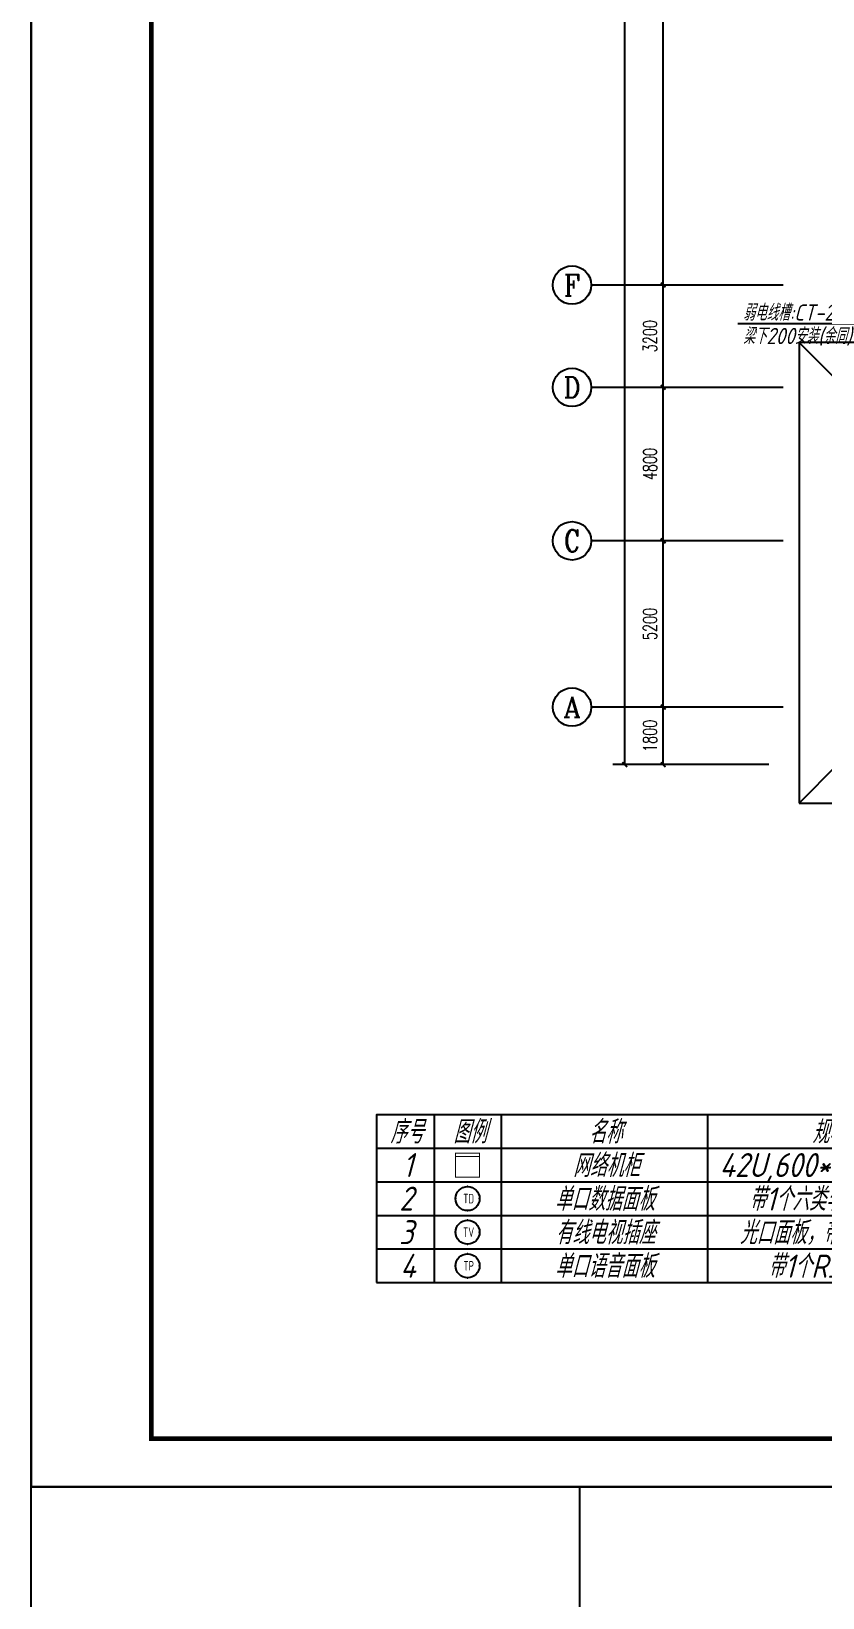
# Model space of a CAD drawing. Extents: x 0 to 2972856, y -1269770 to 0.
# Drawn here: x 2649646 to 2674394, y -977619 to -928630 of the extents above; entities that cross this region are included whole.
import ezdxf
from ezdxf.enums import TextEntityAlignment as Align

# ---------------------------------------------------------------- set-up
doc = ezdxf.new("R2010")
doc.units = 0
doc.header["$LTSCALE"] = 1000
doc.header["$PDSIZE"] = 50
doc.linetypes.add('接地线', pattern=[1.35002, 0.5, -1e-05, 1e-05, 0.5, -0.125, 0.1, -0.125])
for name, color, linetype in [('1-建筑底图', 8, 'Continuous'), ('AXIS_TEXT', 7, 'Continuous'), ('BTTK', 7, 'Continuous'), ('CABLETRAY_DIM', 3, 'Continuous'), ('PUB_TITLE', 7, 'Continuous'), ('TEL_TAB', 7, 'Continuous'), ('电-线路-接地网', 6, '接地线')]:
    doc.layers.add(name, color=color, linetype=linetype)
doc.layers.add('yichutu', color=7, linetype='Continuous', true_color=0xffffff, plot=False)
doc.styles.add('_TCH_AXIS', font='COMPLEX', dxfattribs={"bigfont": 'GBCBIG'})
doc.styles.add('_TEL_ATTDEF', font='GBENOR', dxfattribs={"width": 0.8, "height": 3, "bigfont": 'GBCBIG'})
doc.styles.add('_TEL_DIM', font='SIMPLEX', dxfattribs={"width": 0.8, "height": 3.5, "bigfont": 'HZTXT'})
doc.styles.add('A_DIM_T3', font='SIMPLEX', dxfattribs={"width": 0.7, "bigfont": 'HZ'})
doc.styles.add('COMPLEX', font='COMPLEX')
doc.styles.add('HZ(TK)', font='geniso.shx', dxfattribs={"width": 0.9, "bigfont": 'hztxt.shx'})
doc.styles.get("Standard").update_dxf_attribs({"font": 'gbeitc.shx', "bigfont": 'gbcbig.shx'})
doc.dimstyles.new('_TCH_ARCH&&150', dxfattribs={"dimtxt": 420, "dimasz": 150, "dimexe": 375, "dimexo": 450, "dimgap": 202.5, "dimtad": 1, "dimdec": 0, "dimzin": 0, "dimdsep": 46, "dimtxsty": 'A_DIM_T3', "dimblk": 'ARCHTICK', "dimcen": 0.09, "dimclrt": 7, "dimazin": 2, "dimtfac": 1, "dimtdec": 0, "dimtix": 1, "dimtmove": 2, "dimatfit": 3, "dimfxl": 150, "dimtolj": 1, "dimtzin": 0, "dimarcsym": 0})

# ---------------------------------------------------------------- blocks, each defined once
blk = doc.blocks.new('vhtemplate_2020年新竖式图框_A0')
at = {"layer": 'PUB_TITLE', "color": 7}
blk.add_lwpolyline([(0, 0), (1189, 0), (1189, 841), (0, 841)], close=True, dxfattribs=at)
at = {"layer": 'PUB_TITLE', "const_width": 1}
blk.add_lwpolyline([(25, 10), (1179, 10), (1179, 831), (25, 831)], close=True, dxfattribs=at)
at = {"layer": 'BTTK', "color": 4, "style": 'HZ(TK)', "width": 0.9}
for tag, p in [('合作单位', (1144, 743.5)), ('建设单位', (1144, 209.5)), ('工程名称', (1144, 176.5)), ('子项名称', (1154, 160)), ('图纸名称', (1144, 141))]:
    blk.add_attdef(tag, text='', height=3.5, dxfattribs=at).set_placement(p, align=Align.MIDDLE_CENTER)
for tag, p in [('注册证书号', (1156.5, 309.01)), ('注册印章号', (1156.5, 301.01)), ('设计号', (1154, 193)), ('图别', (1137.75, 34)), ('图号', (1170.25, 34)), ('版本号', (1137.75, 26)), ('日期', (1170.25, 26))]:
    blk.add_attdef(tag, text='', height=3.5, dxfattribs=at).set_placement(p, align=Align.MIDDLE)
blk = doc.blocks.new('yct-1189-841-178350-126150-150-0.0')
at = {"layer": 'yichutu', "color": 7, "linetype": 'ByBlock', "true_color": 0xffffff}
blk.add_lwpolyline([(0, 0), (0, 126150), (178350, 126150), (178350, 0)], close=True, dxfattribs=at)
blk = doc.blocks.new('_ArchTick')
at = {"color": 0, "linetype": 'ByBlock', "const_width": 0.4}
blk.add_lwpolyline([(-0.5, -0.5), (0.5, 0.5)], dxfattribs=at)
blk = doc.blocks.new('*D65')
at = {"layer": '1-建筑底图', "color": 0, "lineweight": -2, "transparency": 16777216}
for p, q in [((2057927, -728326), (2053052, -728326)), ((2053427, -807926), (2053427, -728326)), ((2057927, -807926), (2053052, -807926))]:
    blk.add_line(p, q, dxfattribs=at)
at = {"layer": 'Defpoints', "color": 0, "transparency": 16777216}
for p in [(2053427, -728326), (2058377, -728326), (2058377, -807926)]:
    blk.add_point(p, dxfattribs=at)
at = {"layer": '1-建筑底图', "color": 0, "lineweight": -2, "transparency": 16777216, "xscale": 150, "yscale": 150, "zscale": 150}
for p, rotation in [((2053427, -728326), 90), ((2053427, -807926), 270)]:
    blk.add_blockref('_ArchTick', p, dxfattribs=dict(at, rotation=rotation))
at = {"layer": '1-建筑底图', "color": 7, "transparency": 16777216, "insert": (2053014, -768126), "char_height": 420, "attachment_point": 5, "rotation": 90, "style": 'A_DIM_T3'}
blk.add_mtext('\\A1;79600', dxfattribs=at)
blk = doc.blocks.new('*D66')
at = {"layer": '1-建筑底图', "color": 0, "lineweight": -2, "transparency": 16777216}
for p, q in [((2057927, -806126), (2054252, -806126)), ((2054627, -807926), (2054627, -806126)), ((2057927, -807926), (2054252, -807926))]:
    blk.add_line(p, q, dxfattribs=at)
at = {"layer": 'Defpoints', "color": 0, "transparency": 16777216}
for p in [(2054627, -806126), (2058377, -806126), (2058377, -807926)]:
    blk.add_point(p, dxfattribs=at)
at = {"layer": '1-建筑底图', "color": 0, "lineweight": -2, "transparency": 16777216, "xscale": 150, "yscale": 150, "zscale": 150}
for p, rotation in [((2054627, -806126), 90), ((2054627, -807926), 270)]:
    blk.add_blockref('_ArchTick', p, dxfattribs=dict(at, rotation=rotation))
at = {"layer": '1-建筑底图', "color": 7, "transparency": 16777216, "insert": (2054214, -807026), "char_height": 420, "attachment_point": 5, "rotation": 90, "style": 'A_DIM_T3'}
blk.add_mtext('\\A1;1800', dxfattribs=at)
blk = doc.blocks.new('*D67')
at = {"layer": '1-建筑底图', "color": 0, "lineweight": -2, "transparency": 16777216}
for p, q in [((2057927, -800926), (2054252, -800926)), ((2054627, -806126), (2054627, -800926)), ((2057927, -806126), (2054252, -806126))]:
    blk.add_line(p, q, dxfattribs=at)
at = {"layer": 'Defpoints', "color": 0, "transparency": 16777216}
for p in [(2054627, -800926), (2058377, -800926), (2058377, -806126)]:
    blk.add_point(p, dxfattribs=at)
at = {"layer": '1-建筑底图', "color": 0, "lineweight": -2, "transparency": 16777216, "xscale": 150, "yscale": 150, "zscale": 150}
for p, rotation in [((2054627, -800926), 90), ((2054627, -806126), 270)]:
    blk.add_blockref('_ArchTick', p, dxfattribs=dict(at, rotation=rotation))
at = {"layer": '1-建筑底图', "color": 7, "transparency": 16777216, "insert": (2054214, -803526), "char_height": 420, "attachment_point": 5, "rotation": 90, "style": 'A_DIM_T3'}
blk.add_mtext('\\A1;5200', dxfattribs=at)
blk = doc.blocks.new('*D68')
at = {"layer": '1-建筑底图', "color": 0, "lineweight": -2, "transparency": 16777216}
for p, q in [((2057927, -796126), (2054252, -796126)), ((2054627, -800926), (2054627, -796126)), ((2057927, -800926), (2054252, -800926))]:
    blk.add_line(p, q, dxfattribs=at)
at = {"layer": 'Defpoints', "color": 0, "transparency": 16777216}
for p in [(2054627, -796126), (2058377, -796126), (2058377, -800926)]:
    blk.add_point(p, dxfattribs=at)
at = {"layer": '1-建筑底图', "color": 0, "lineweight": -2, "transparency": 16777216, "xscale": 150, "yscale": 150, "zscale": 150}
for p, rotation in [((2054627, -796126), 90), ((2054627, -800926), 270)]:
    blk.add_blockref('_ArchTick', p, dxfattribs=dict(at, rotation=rotation))
at = {"layer": '1-建筑底图', "color": 7, "transparency": 16777216, "insert": (2054214, -798526), "char_height": 420, "attachment_point": 5, "rotation": 90, "style": 'A_DIM_T3'}
blk.add_mtext('\\A1;4800', dxfattribs=at)
blk = doc.blocks.new('*D69')
at = {"layer": '1-建筑底图', "color": 0, "lineweight": -2, "transparency": 16777216}
for p, q in [((2057927, -792926), (2054252, -792926)), ((2054627, -796126), (2054627, -792926)), ((2057927, -796126), (2054252, -796126))]:
    blk.add_line(p, q, dxfattribs=at)
at = {"layer": 'Defpoints', "color": 0, "transparency": 16777216}
for p in [(2054627, -792926), (2058377, -792926), (2058377, -796126)]:
    blk.add_point(p, dxfattribs=at)
at = {"layer": '1-建筑底图', "color": 0, "lineweight": -2, "transparency": 16777216, "xscale": 150, "yscale": 150, "zscale": 150}
for p, rotation in [((2054627, -792926), 90), ((2054627, -796126), 270)]:
    blk.add_blockref('_ArchTick', p, dxfattribs=dict(at, rotation=rotation))
at = {"layer": '1-建筑底图', "color": 7, "transparency": 16777216, "insert": (2054214, -794526), "char_height": 420, "attachment_point": 5, "rotation": 90, "style": 'A_DIM_T3'}
blk.add_mtext('\\A1;3200', dxfattribs=at)
blk = doc.blocks.new('*D70')
at = {"layer": '1-建筑底图', "color": 0, "lineweight": -2, "transparency": 16777216}
for p, q in [((2057927, -743326), (2054252, -743326)), ((2054627, -792926), (2054627, -743326)), ((2057927, -792926), (2054252, -792926))]:
    blk.add_line(p, q, dxfattribs=at)
at = {"layer": 'Defpoints', "color": 0, "transparency": 16777216}
for p in [(2054627, -743326), (2058377, -743326), (2058377, -792926)]:
    blk.add_point(p, dxfattribs=at)
at = {"layer": '1-建筑底图', "color": 0, "lineweight": -2, "transparency": 16777216, "xscale": 150, "yscale": 150, "zscale": 150}
for p, rotation in [((2054627, -743326), 90), ((2054627, -792926), 270)]:
    blk.add_blockref('_ArchTick', p, dxfattribs=dict(at, rotation=rotation))
at = {"layer": '1-建筑底图', "color": 7, "transparency": 16777216, "insert": (2054214, -768126), "char_height": 420, "attachment_point": 5, "rotation": 90, "style": 'A_DIM_T3'}
blk.add_mtext('\\A1;49600', dxfattribs=at)
blk = doc.blocks.new('_AXISO')
blk.add_circle((0, 0), 0.5)
at = {"layer": 'AXIS_TEXT', "style": 'COMPLEX', "width": 1.041667}
blk.add_attdef('A', text='', height=0.56, dxfattribs=at).set_placement((-0.25, -0.28), (0.25, -0.28), align=Align.FIT)
blk = doc.blocks.new('$equip_U$00000092(win7-PC-hzk)')
at = {"const_width": 0.05}
blk.add_lwpolyline([(-0.6, 1.2), (0.6, 1.2), (0.6, 0), (-0.6, 0)], close=True, dxfattribs=at)
blk.add_lwpolyline([(-0.6, 1.028), (0.6, 1.028)], dxfattribs=at)
at = {"color": 7, "style": '_TEL_DIM', "flags": 1}
for tag in ['A', 'REMARK']:
    blk.add_attdef(tag, text='', height=0.00002, dxfattribs=at).set_placement((0, 0), align=Align.MIDDLE_CENTER)
at = {"color": 7, "style": '_TEL_DIM'}
blk.add_attdef('$TEXT$', text='', height=0.00002, dxfattribs=at).set_placement((0, 0), align=Align.MIDDLE_CENTER)
blk = doc.blocks.new('$equip$00003209')
at = {"const_width": 0.05}
blk.add_lwpolyline([(0, 0.5, -1), (0, -0.5, -1), (0, 0.5, 0.021884)], format="xyb", dxfattribs=at)
blk.add_circle((0, 0), 0.5)
for p in [(-0.5, 0), (0, 0.5), (0.5, 0), (0, -0.5)]:
    blk.add_point(p)
at = {"color": 7, "style": '_TEL_ATTDEF'}
blk.add_attdef('$TEXT$', text='', height=0.4, dxfattribs=at).set_placement((0, 0), align=Align.MIDDLE_CENTER)
at = {"color": 7, "style": '_TEL_DIM', "flags": 1}
for tag in ['A', 'REMARK']:
    blk.add_attdef(tag, text='', height=0.00002, dxfattribs=at).set_placement((0, 0), align=Align.MIDDLE_CENTER)
blk = doc.blocks.new('$equip$00003204')
at = {"const_width": 0.05}
blk.add_lwpolyline([(0, 0.5, -1), (0, -0.5, -1), (0, 0.5, 0.021884)], format="xyb", dxfattribs=at)
blk.add_circle((0, 0), 0.5)
for p in [(-0.5, 0), (0, 0.5), (0.5, 0), (0, -0.5)]:
    blk.add_point(p)
at = {"color": 7, "style": '_TEL_ATTDEF'}
blk.add_attdef('$TEXT$', text='', height=0.4, dxfattribs=at).set_placement((0, 0), align=Align.MIDDLE_CENTER)
at = {"color": 7, "style": '_TEL_DIM', "flags": 1}
for tag in ['A', 'REMARK']:
    blk.add_attdef(tag, text='', height=0.00002, dxfattribs=at).set_placement((0, 0), align=Align.MIDDLE_CENTER)
blk = doc.blocks.new('$equip$00003208')
at = {"const_width": 0.05}
blk.add_lwpolyline([(0, 0.5, -1), (0, -0.5, -1), (0, 0.5, 0.021884)], format="xyb", dxfattribs=at)
blk.add_circle((0, 0), 0.5)
for p in [(-0.5, 0), (0, 0.5), (0.5, 0), (0, -0.5)]:
    blk.add_point(p)
at = {"color": 7, "style": '_TEL_ATTDEF'}
blk.add_attdef('$TEXT$', text='', height=0.4, dxfattribs=at).set_placement((0, 0), align=Align.MIDDLE_CENTER)
at = {"color": 7, "style": '_TEL_DIM', "flags": 1}
for tag in ['A', 'REMARK']:
    blk.add_attdef(tag, text='', height=0.00002, dxfattribs=at).set_placement((0, 0), align=Align.MIDDLE_CENTER)
blk = doc.blocks.new('1-1层建筑底图')
at = {"layer": '1-建筑底图'}
for p, q in [((2058376.6, -792926.3), (2052376.6, -792926.3)), ((2060076.6, -795926.3), (2058876.6, -794726.3)), ((2058876.6, -794726.3), (2058876.6, -809126.3)), ((2068176.6, -794726.3), (2058876.6, -794726.3)), ((2058376.6, -796126.3), (2052376.6, -796126.3)), ((2058376.6, -800926.3), (2052376.6, -800926.3)), ((2058376.6, -806126.3), (2052376.6, -806126.3)), ((2060076.6, -807926.3), (2058876.6, -809126.3)), ((2058876.6, -809126.3), (2103476.6, -809126.3))]:
    blk.add_line(p, q, dxfattribs=at)
ref = blk.add_blockref('_AXISO', (2051776.6, -792926.3), dxfattribs=dict(at, xscale=1200, yscale=1200, zscale=1200))
ref.add_attrib('A', 'F', dxfattribs={"layer": 'AXIS_TEXT', "height": 668.2, "style": '_TCH_AXIS'}).set_placement((2051522.1, -793260.4), (2052031.2, -793260.4), align=Align.FIT)
ref = blk.add_blockref('_AXISO', (2051776.6, -796126.3), dxfattribs=dict(at, xscale=1200, yscale=1200, zscale=1200))
ref.add_attrib('A', 'D', dxfattribs={"layer": 'AXIS_TEXT', "height": 652.9, "style": '_TCH_AXIS'}).set_placement((2051512.3, -796452.7), (2052040.9, -796452.7), align=Align.FIT)
ref = blk.add_blockref('_AXISO', (2051776.6, -800926.3), dxfattribs=dict(at, xscale=1200, yscale=1200, zscale=1200))
ref.add_attrib('A', 'C', dxfattribs={"layer": 'AXIS_TEXT', "height": 683.5, "style": '_TCH_AXIS'}).set_placement((2051532.5, -801268.1), (2052020.7, -801268.1), align=Align.FIT)
ref = blk.add_blockref('_AXISO', (2051776.6, -806126.3), dxfattribs=dict(at, xscale=1200, yscale=1200, zscale=1200))
ref.add_attrib('A', 'A', dxfattribs={"layer": 'AXIS_TEXT', "height": 637.8, "style": '_TCH_AXIS'}).set_placement((2051503.3, -806445.2), (2052049.9, -806445.2), align=Align.FIT)
for p1, p2, distance, picture, middle in [((2058376.6, -807926.3), (2058376.6, -728326.3), 4950, '*D65', (2053014.1, -768126.3)), ((2058376.6, -792926.3), (2058376.6, -743326.3), 3750, '*D70', (2054214.1, -768126.3)), ((2058376.6, -796126.3), (2058376.6, -792926.3), 3750, '*D69', (2054214.1, -794526.3)), ((2058376.6, -800926.3), (2058376.6, -796126.3), 3750, '*D68', (2054214.1, -798526.3)), ((2058376.6, -806126.3), (2058376.6, -800926.3), 3750, '*D67', (2054214.1, -803526.3)), ((2058376.6, -807926.3), (2058376.6, -806126.3), 3750, '*D66', (2054214.1, -807026.3))]:
    dim = blk.add_aligned_dim(p1=p1, p2=p2, distance=distance, dimstyle='_TCH_ARCH&&150', dxfattribs=at)
    dim.commit()
    dim.dimension.update_dxf_attribs({"geometry": picture, "text_midpoint": middle})

msp = doc.modelspace()

# ---------------------------------------------------------------- linework, layer by layer
at = {"layer": 'CABLETRAY_DIM', "linetype": 'ByBlock'}
msp.add_line((2677715, -937783), (2671745, -937783), dxfattribs=at)
at = {"layer": 'TEL_TAB'}
msp.add_lwpolyline([(2660440, -967764), (2714406, -967764), (2714406, -962514), (2660440, -962514)], close=True, dxfattribs=at)
for points in [[(2662240, -962514), (2662240, -967764)], [(2664340, -962514), (2664340, -967764)], [(2670790, -962514), (2670790, -967764)], [(2660440, -963564), (2714406, -963564)], [(2660440, -964614), (2714406, -964614)], [(2660440, -965664), (2714406, -965664)], [(2660440, -966714), (2714406, -966714)]]:
    msp.add_lwpolyline(points, dxfattribs=at)
at = {"layer": '电-线路-接地网', "linetype": 'ByBlock'}
msp.add_lwpolyline([(2649646, -974149), (2666786, -974149), (2666786, -988589), (2649646, -988589)], close=True, dxfattribs=at)

# ---------------------------------------------------------------- block references
at = {"layer": '1-建筑底图', "linetype": 'ByBlock'}
msp.add_blockref('1-1层建筑底图', (614779, -143639), dxfattribs=at)
at = {"layer": 'TEL_TAB', "color": 0}
for name, p, xscale, yscale, zscale in [('$equip_U$00000092(win7-PC-hzk)', (2663290, -964464), 624.9999999029873, 624.9999999029873, 624.9999999029873), ('$equip$00003209', (2663290, -965139, 0), 749.9999850000003, 749.9999850000003, 749.9999850000003), ('$equip$00003204', (2663290, -966189, 0), 749.9999850000003, 749.9999850000003, 749.9999850000003), ('$equip$00003208', (2663290, -967239, 0), 749.9999850000003, 749.9999850000003, 749.9999850000003)]:
    msp.add_blockref(name, p, dxfattribs=dict(at, xscale=xscale, yscale=yscale, zscale=zscale))
at = {"layer": 'yichutu', "linetype": 'ByBlock'}
msp.add_blockref('yct-1189-841-178350-126150-150-0.0', (2649646, -974149), dxfattribs=at)
at = {"layer": '电-线路-接地网', "linetype": 'ByBlock', "xscale": 150, "yscale": 150, "zscale": 150}
msp.add_blockref('vhtemplate_2020年新竖式图框_A0', (2649646, -974149), dxfattribs=at)

# ---------------------------------------------------------------- texts
at = {"color": 0}
for s, height, style, width, p in [('REMARK', 0.0125, '_TEL_DIM', 0.64, (2663290, -964464)), ('TD', 300, '_TEL_ATTDEF', 0.8, (2663154, -965289, 0)), ('TV', 300, '_TEL_ATTDEF', 0.8, (2663150, -966339, 0)), ('TP', 300, '_TEL_ATTDEF', 0.8, (2663160, -967389, 0))]:
    msp.add_text(s, height=height, dxfattribs=dict(at, style=style, width=width)).set_placement(p)
at = {"layer": 'CABLETRAY_DIM', "color": 7, "linetype": 'ByBlock'}
for s, p in [('弱电线槽:CT-200X100（W*H）', (2671903, -937678)), ('梁下200安装(余同) ', (2671903, -938413))]:
    msp.add_text(s, height=506.38, dxfattribs=at).set_placement(p)
at = {"layer": 'TEL_TAB'}
for s, height, p in [('序号', 723.4, (2660865, -963414)), ('图例', 723.4, (2662839, -963414)), ('名称', 723.4, (2667082, -963414)), ('规格', 723.4, (2674064, -963414)), ('1', 750, (2661262, -964464)), ('网络机柜', 723.4, (2666584, -964464)), ('42U,600*600*2000', 750, (2671168, -964464)), ('2', 750, (2661152, -965514)), ('单口数据面板', 723.4, (2666013, -965514)), ('带1个六类非屏蔽模块', 723.4, (2672090, -965514)), ('3', 750, (2661145, -966564)), ('有线电视插座', 723.4, (2666033, -966564)), ('光口面板，带LC耦合器', 723.4, (2671799, -966564)), ('4', 750, (2661184, -967614)), ('单口语音面板', 723.4, (2666013, -967614)), ('带1个RJ11模块', 723.4, (2672683, -967614))]:
    msp.add_text(s, height=height, dxfattribs=at).set_placement(p)

doc.saveas('drawing.dxf')
